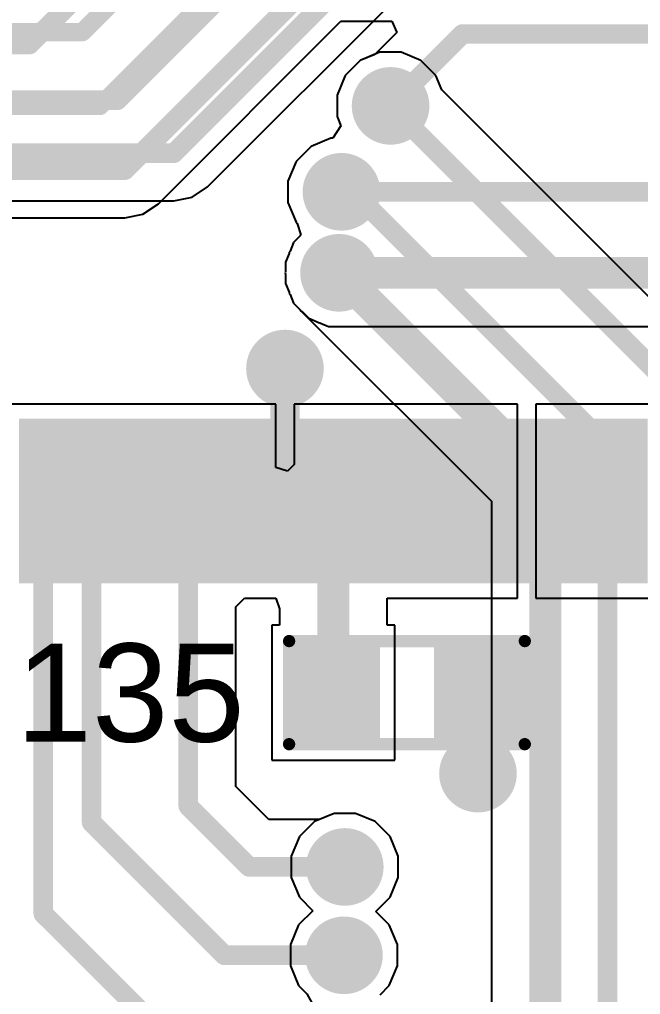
# Model space of a CAD drawing. Header units: millimetres. Extents: x 0 to 172, y 0 to 138.
# Drawn here: x 51.15 to 57.58, y 40.82 to 50.91 of the extents above; entities that cross this region are included whole.
import ezdxf

# ---------------------------------------------------------------- set-up
doc = ezdxf.new("R2010")
doc.units = ezdxf.units.MM
for name, color, linetype in [('BottomLayer', 5, 'Continuous'), ('BottomSolder', 6, 'Continuous'), ('TopLayer', 1, 'Continuous'), ('TopOverlay', 2, 'Continuous'), ('TopPaste', 8, 'Continuous'), ('TopSolder', 216, 'Continuous'), ('ViaHoleLayer', 16, 'Continuous')]:
    doc.layers.add(name, color=color, linetype=linetype)
doc.styles.add('Arial', font='', dxfattribs={"height": 0.2})
doc.styles.get('Arial').set_extended_font_data('Arial')

# ---------------------------------------------------------------- blocks, each defined once
blk = doc.blocks.new('MM70_314B1_2_R300_33')
at = {"layer": 'TopLayer'}
for points in [[(48.05000042, 4.84999919), (48.34999981999999, 4.84999919), (48.34999981999999, 3.34999965), (48.05000042, 3.34999965)], [(48.54999942, 4.84999919), (48.84999882, 4.84999919), (48.84999882, 3.34999965), (48.54999942, 3.34999965)], [(49.05000096, 4.84999919), (49.35000036, 4.84999919), (49.35000036, 3.34999965), (49.05000096, 3.34999965)], [(49.54999996, 4.84999919), (49.84999936, 4.84999919), (49.84999936, 3.34999965), (49.54999996, 3.34999965)], [(50.04999896, 4.84999919), (50.34999836, 4.84999919), (50.34999836, 3.34999965), (50.04999896, 3.34999965)], [(50.5500005, 4.84999919), (50.84999989999999, 4.84999919), (50.84999989999999, 3.34999965), (50.5500005, 3.34999965)], [(51.0499995, 4.84999919), (51.3499989, 4.84999919), (51.3499989, 3.34999965), (51.0499995, 3.34999965)], [(51.55000104000001, 4.84999919), (51.85000044, 4.84999919), (51.85000044, 3.34999965), (51.55000104000001, 3.34999965)], [(52.05000004, 4.84999919), (52.34999944, 4.84999919), (52.34999944, 3.34999965), (52.05000004, 3.34999965)], [(52.54999904, 4.84999919), (52.84999843999999, 4.84999919), (52.84999843999999, 3.34999965), (52.54999904, 3.34999965)], [(53.05000058, 4.84999919), (53.34999998, 4.84999919), (53.34999998, 3.34999965), (53.05000058, 3.34999965)], [(53.54999957999999, 4.84999919), (53.84999898, 4.84999919), (53.84999898, 3.34999965), (53.54999957999999, 3.34999965)], [(54.05000112, 4.84999919), (54.35000051999999, 4.84999919), (54.35000051999999, 3.34999965), (54.05000112, 3.34999965)]]:
    blk.add_hatch(color=1, dxfattribs=at).paths.add_polyline_path(points)
at = {"layer": 'TopPaste'}
for points in [[(48.05000042, 4.84999919), (48.34999981999999, 4.84999919), (48.34999981999999, 3.34999965), (48.05000042, 3.34999965)], [(48.54999942, 4.84999919), (48.84999882, 4.84999919), (48.84999882, 3.34999965), (48.54999942, 3.34999965)], [(49.05000096, 4.84999919), (49.35000036, 4.84999919), (49.35000036, 3.34999965), (49.05000096, 3.34999965)], [(49.54999996, 4.84999919), (49.84999936, 4.84999919), (49.84999936, 3.34999965), (49.54999996, 3.34999965)], [(50.04999896, 4.84999919), (50.34999836, 4.84999919), (50.34999836, 3.34999965), (50.04999896, 3.34999965)], [(50.5500005, 4.84999919), (50.84999989999999, 4.84999919), (50.84999989999999, 3.34999965), (50.5500005, 3.34999965)], [(51.0499995, 4.84999919), (51.3499989, 4.84999919), (51.3499989, 3.34999965), (51.0499995, 3.34999965)], [(51.55000104000001, 4.84999919), (51.85000044, 4.84999919), (51.85000044, 3.34999965), (51.55000104000001, 3.34999965)], [(52.05000004, 4.84999919), (52.34999944, 4.84999919), (52.34999944, 3.34999965), (52.05000004, 3.34999965)], [(52.54999904, 4.84999919), (52.84999843999999, 4.84999919), (52.84999843999999, 3.34999965), (52.54999904, 3.34999965)], [(53.05000058, 4.84999919), (53.34999998, 4.84999919), (53.34999998, 3.34999965), (53.05000058, 3.34999965)], [(53.54999957999999, 4.84999919), (53.84999898, 4.84999919), (53.84999898, 3.34999965), (53.54999957999999, 3.34999965)], [(54.05000112, 4.84999919), (54.35000051999999, 4.84999919), (54.35000051999999, 3.34999965), (54.05000112, 3.34999965)]]:
    blk.add_hatch(color=8, dxfattribs=at).paths.add_polyline_path(points)
at = {"layer": 'TopSolder'}
for points in [[(47.94840042, 4.95159919), (48.45159982, 4.95159919), (48.45159982, 3.24839965), (47.94840042, 3.24839965)], [(48.44839942, 4.95159919), (48.95159881999999, 4.95159919), (48.95159881999999, 3.24839965), (48.44839942, 3.24839965)], [(48.94840096, 4.95159919), (49.45160035999999, 4.95159919), (49.45160035999999, 3.24839965), (48.94840096, 3.24839965)], [(49.44839996, 4.95159919), (49.95159936, 4.95159919), (49.95159936, 3.24839965), (49.44839996, 3.24839965)], [(49.94839896, 4.95159919), (50.45159836, 4.95159919), (50.45159836, 3.24839965), (49.94839896, 3.24839965)], [(50.4484005, 4.95159919), (50.95159989999999, 4.95159919), (50.95159989999999, 3.24839965), (50.4484005, 3.24839965)], [(50.94839949999999, 4.95159919), (51.4515989, 4.95159919), (51.4515989, 3.24839965), (50.94839949999999, 3.24839965)], [(51.44840104, 4.95159919), (51.95160044, 4.95159919), (51.95160044, 3.24839965), (51.44840104, 3.24839965)], [(51.94840004, 4.95159919), (52.45159944, 4.95159919), (52.45159944, 3.24839965), (51.94840004, 3.24839965)], [(52.44839904, 4.95159919), (52.95159844, 4.95159919), (52.95159844, 3.24839965), (52.44839904, 3.24839965)], [(52.94840058, 4.95159919), (53.45159998, 4.95159919), (53.45159998, 3.24839965), (52.94840058, 3.24839965)], [(53.44839957999999, 4.95159919), (53.95159898, 4.95159919), (53.95159898, 3.24839965), (53.44839957999999, 3.24839965)], [(53.94840112, 4.95159919), (54.45160051999999, 4.95159919), (54.45160051999999, 3.24839965), (53.94840112, 3.24839965)]]:
    blk.add_hatch(color=216, dxfattribs=at).paths.add_polyline_path(points)
blk = doc.blocks.new('R___0603_98')
at = {"layer": 'TopLayer'}
for points in [[(-0.3809999999999999, 0.4445), (-0.3809999999999999, -0.4445), (-1.143, -0.4445), (-1.143, 0.4445)], [(1.143, 0.4445), (1.143, -0.4445), (0.3809999999999999, -0.4445), (0.3809999999999999, 0.4445)]]:
    blk.add_hatch(color=1, dxfattribs=at).paths.add_polyline_path(points)
at = {"layer": 'TopPaste'}
for points in [[(-0.3809999999999999, 0.4445), (-0.3809999999999999, -0.4445), (-1.143, -0.4445), (-1.143, 0.4445)], [(1.143, 0.4445), (1.143, -0.4445), (0.3809999999999999, -0.4445), (0.3809999999999999, 0.4445)]]:
    blk.add_hatch(color=8, dxfattribs=at).paths.add_polyline_path(points)
at = {"layer": 'TopSolder'}
for points in [[(-0.2794, 0.5460999999999999), (-0.2794, -0.5460999999999999), (-1.2446, -0.5460999999999999), (-1.2446, 0.5460999999999999)], [(1.2446, 0.5460999999999999), (1.2446, -0.5460999999999999), (0.2794, -0.5460999999999999), (0.2794, 0.5460999999999999)]]:
    blk.add_hatch(color=216, dxfattribs=at).paths.add_polyline_path(points)
at = {"layer": 'TopOverlay', "const_width": 0.127}
for points in [[(-1.2192, 0.5334), (-1.2192, -0.5334)], [(1.2192, 0.5334), (-1.2192, 0.5334)], [(1.2192, 0.5334), (1.2192, -0.5334)], [(1.2192, -0.5334), (-1.2192, -0.5334)]]:
    blk.add_lwpolyline(points, dxfattribs=at)
at = {"layer": 'TopOverlay', "const_width": 0.0635}
for points in [[(-1.25095, 0.5334, 1), (-1.18745, 0.5334, 1)], [(-1.25095, 0.5334, 1), (-1.18745, 0.5334, 1)], [(1.18745, 0.5334, 1), (1.25095, 0.5334, 1)], [(1.18745, 0.5334, 1), (1.25095, 0.5334, 1)], [(-1.25095, -0.5334, 1), (-1.18745, -0.5334, 1)], [(-1.25095, -0.5334, 1), (-1.18745, -0.5334, 1)], [(1.18745, -0.5334, 1), (1.25095, -0.5334, 1)], [(1.18745, -0.5334, 1), (1.25095, -0.5334, 1)]]:
    blk.add_lwpolyline(points, format="xyb", close=True, dxfattribs=at)

msp = doc.modelspace()

# ---------------------------------------------------------------- hatches: boundary and pattern name
at = {"layer": 'BottomLayer'}
h = msp.add_hatch(color=5, dxfattribs=at)
edge = h.paths.add_edge_path()
edge.add_arc((54.991, 50.0126), 0.2999994, 0, 360)
h = msp.add_hatch(color=5, dxfattribs=at)
edge = h.paths.add_edge_path()
edge.add_arc((54.483, 49.1236), 0.2999994, 0, 360)
h = msp.add_hatch(color=5, dxfattribs=at)
edge = h.paths.add_edge_path()
edge.add_arc((54.4576, 48.2854), 0.2999994, 0, 360)
h = msp.add_hatch(color=5, dxfattribs=at)
edge = h.paths.add_edge_path()
edge.add_arc((53.89839614, 47.29479746), 0.2999994, 0, 360)
h = msp.add_hatch(color=5, dxfattribs=at)
edge = h.paths.add_edge_path()
edge.add_arc((55.89510029999999, 43.1038), 0.2999994, 0, 360)
h = msp.add_hatch(color=5, dxfattribs=at)
edge = h.paths.add_edge_path()
edge.add_arc((54.51710712000001, 42.1386), 0.2999994, 0, 360)
h = msp.add_hatch(color=5, dxfattribs=at)
edge = h.paths.add_edge_path()
edge.add_arc((54.50839999999999, 41.2242), 0.2999994, 0, 360)
at = {"layer": 'BottomSolder'}
h = msp.add_hatch(color=6, dxfattribs=at)
edge = h.paths.add_edge_path()
edge.add_arc((54.991, 50.0126), 0.4015993999999999, 0, 360)
h = msp.add_hatch(color=6, dxfattribs=at)
edge = h.paths.add_edge_path()
edge.add_arc((54.483, 49.1236), 0.4015993999999999, 0, 360)
h = msp.add_hatch(color=6, dxfattribs=at)
edge = h.paths.add_edge_path()
edge.add_arc((54.4576, 48.2854), 0.4015993999999999, 0, 360)
h = msp.add_hatch(color=6, dxfattribs=at)
edge = h.paths.add_edge_path()
edge.add_arc((53.89839614, 47.29479746), 0.4015993999999999, 0, 360)
h = msp.add_hatch(color=6, dxfattribs=at)
edge = h.paths.add_edge_path()
edge.add_arc((55.89510029999999, 43.1038), 0.4015993999999999, 0, 360)
h = msp.add_hatch(color=6, dxfattribs=at)
edge = h.paths.add_edge_path()
edge.add_arc((54.51710712000001, 42.1386), 0.4015993999999999, 0, 360)
h = msp.add_hatch(color=6, dxfattribs=at)
edge = h.paths.add_edge_path()
edge.add_arc((54.50839999999999, 41.2242), 0.4015993999999999, 0, 360)
at = {"layer": 'TopLayer'}
h = msp.add_hatch(color=1, dxfattribs=at)
edge = h.paths.add_edge_path()
edge.add_arc((54.991, 50.0126), 0.2999994, 0, 360)
h = msp.add_hatch(color=1, dxfattribs=at)
edge = h.paths.add_edge_path()
edge.add_arc((54.483, 49.1236), 0.2999994, 0, 360)
h = msp.add_hatch(color=1, dxfattribs=at)
edge = h.paths.add_edge_path()
edge.add_arc((54.4576, 48.2854), 0.2999994, 0, 360)
h = msp.add_hatch(color=1, dxfattribs=at)
edge = h.paths.add_edge_path()
edge.add_arc((53.89839614, 47.29479746), 0.2999994, 0, 360)
h = msp.add_hatch(color=1, dxfattribs=at)
edge = h.paths.add_edge_path()
edge.add_arc((55.89510029999999, 43.1038), 0.2999994, 0, 360)
h = msp.add_hatch(color=1, dxfattribs=at)
edge = h.paths.add_edge_path()
edge.add_arc((54.51710712000001, 42.1386), 0.2999994, 0, 360)
h = msp.add_hatch(color=1, dxfattribs=at)
edge = h.paths.add_edge_path()
edge.add_arc((54.50839999999999, 41.2242), 0.2999994, 0, 360)
at = {"layer": 'TopSolder'}
h = msp.add_hatch(color=216, dxfattribs=at)
edge = h.paths.add_edge_path()
edge.add_arc((54.991, 50.0126), 0.4015993999999999, 0, 360)
h = msp.add_hatch(color=216, dxfattribs=at)
edge = h.paths.add_edge_path()
edge.add_arc((54.483, 49.1236), 0.4015993999999999, 0, 360)
h = msp.add_hatch(color=216, dxfattribs=at)
edge = h.paths.add_edge_path()
edge.add_arc((54.4576, 48.2854), 0.4015993999999999, 0, 360)
h = msp.add_hatch(color=216, dxfattribs=at)
edge = h.paths.add_edge_path()
edge.add_arc((53.89839614, 47.29479746), 0.4015993999999999, 0, 360)
h = msp.add_hatch(color=216, dxfattribs=at)
edge = h.paths.add_edge_path()
edge.add_arc((55.89510029999999, 43.1038), 0.4015993999999999, 0, 360)
h = msp.add_hatch(color=216, dxfattribs=at)
edge = h.paths.add_edge_path()
edge.add_arc((54.51710712000001, 42.1386), 0.4015993999999999, 0, 360)
h = msp.add_hatch(color=216, dxfattribs=at)
edge = h.paths.add_edge_path()
edge.add_arc((54.50839999999999, 41.2242), 0.4015993999999999, 0, 360)
at = {"layer": 'ViaHoleLayer'}
h = msp.add_hatch(color=16, dxfattribs=at)
edge = h.paths.add_edge_path()
edge.add_arc((54.991, 50.0126), 0.1499997, 0, 360)
h = msp.add_hatch(color=16, dxfattribs=at)
edge = h.paths.add_edge_path()
edge.add_arc((54.483, 49.1236), 0.1499997, 0, 360)
h = msp.add_hatch(color=16, dxfattribs=at)
edge = h.paths.add_edge_path()
edge.add_arc((54.4576, 48.2854), 0.1499997, 0, 360)
h = msp.add_hatch(color=16, dxfattribs=at)
edge = h.paths.add_edge_path()
edge.add_arc((53.89839614, 47.29479746), 0.1499997, 0, 360)
h = msp.add_hatch(color=16, dxfattribs=at)
edge = h.paths.add_edge_path()
edge.add_arc((55.89510029999999, 43.1038), 0.1499997, 0, 360)
h = msp.add_hatch(color=16, dxfattribs=at)
edge = h.paths.add_edge_path()
edge.add_arc((54.51710712000001, 42.1386), 0.1499997, 0, 360)
h = msp.add_hatch(color=16, dxfattribs=at)
edge = h.paths.add_edge_path()
edge.add_arc((54.50839999999999, 41.2242), 0.1499997, 0, 360)

# ---------------------------------------------------------------- linework, layer by layer
at = {"layer": 'BottomLayer'}
for p, q in [((53.09683056, 49.1748318), (57.1638684, 53.24186964)), ((54.88080209999999, 50.5665994), (54.67718554, 50.4822587)), ((55.1011979, 50.5665994), (54.88080209999999, 50.5665994)), ((55.30481446, 50.4822587), (55.1011979, 50.5665994)), ((54.67718554, 50.4822587), (54.5213413, 50.32641446)), ((55.4606587, 50.32641446), (55.30481446, 50.4822587)), ((54.5213413, 50.32641446), (54.4370006, 50.1227979)), ((55.52260422000001, 50.17686433999999), (55.4606587, 50.32641446)), ((57.82003168, 47.87943688), (55.52260422000001, 50.17686433999999)), ((54.4370006, 50.1227979), (54.4370006, 49.9024021)), ((54.4370006, 49.9024021), (54.47751106, 49.80460194)), ((54.47751106, 49.80460194), (54.3926522, 49.6775994)), ((54.3728021, 49.6775994), (54.16918553999999, 49.59325869999999)), ((54.3926522, 49.6775994), (54.3728021, 49.6775994)), ((54.16918553999999, 49.59325869999999), (54.0133413, 49.43741446)), ((54.0133413, 49.43741446), (53.92900059999999, 49.2337979)), ((53.92900059999999, 49.2337979), (53.92900059999999, 49.01340209999999)), ((52.93719664, 49.06816704), (53.09683056, 49.1748318)), ((49.08829908, 49.0307122), (52.74889627999999, 49.0307122)), ((52.74889627999999, 49.0307122), (52.93719664, 49.06816704)), ((53.92900059999999, 49.01340209999999), (54.0133413, 48.80978554)), ((54.0133413, 48.80978554), (54.02626481999999, 48.79686201999999)), ((54.02626481999999, 48.79686201999999), (54.06388475999999, 48.6791127)), ((54.05591678, 48.66718994), (53.9879413, 48.59921446)), ((54.06388475999999, 48.6791127), (54.05591678, 48.66718994)), ((53.9879413, 48.59921446), (53.95115194, 48.51039573999999)), ((53.94038995999999, 48.48441407999999), (53.9036006, 48.3955979)), ((53.9431865, 48.49847552), (53.94038995999999, 48.48441407999999)), ((53.95115194, 48.51039573999999), (53.9431865, 48.49847552)), ((53.9036006, 48.3955979), (53.9036006, 48.2994716)), ((53.9036006, 48.2994716), (53.90080152, 48.2854)), ((53.90080152, 48.2854), (53.9036006, 48.2713284)), ((53.9036006, 48.2713284), (53.9036006, 48.1752021)), ((53.9036006, 48.1752021), (53.94038995999999, 48.08638592)), ((53.94038995999999, 48.08638592), (53.9431865, 48.07232448)), ((53.9431865, 48.07232448), (53.95115194, 48.06040426)), ((53.95115194, 48.06040426), (53.9879413, 47.97158554)), ((53.9879413, 47.97158554), (54.05591678, 47.90361006)), ((54.05591678, 47.90361006), (54.06388475999999, 47.89168476)), ((54.06388475999999, 47.89168476), (56.03440151999999, 45.92116546)), ((56.03440151999999, 45.92116546), (56.03440151999999, 38.23811504)), ((54.40690922, 42.6925994), (54.20329266, 42.6082587)), ((54.62730501999999, 42.6925994), (54.40690922, 42.6925994)), ((54.83092157999999, 42.6082587), (54.62730501999999, 42.6925994)), ((54.20329266, 42.6082587), (54.04744841999999, 42.45241446)), ((54.98676582, 42.45241446), (54.83092157999999, 42.6082587)), ((54.04744841999999, 42.45241446), (53.96310772, 42.2487979)), ((55.07110651999999, 42.2487979), (54.98676582, 42.45241446)), ((53.96310772, 42.2487979), (53.96310772, 42.0284021)), ((55.07110651999999, 42.0284021), (55.07110651999999, 42.2487979)), ((53.96310772, 42.0284021), (54.04744841999999, 41.82478553999999)), ((54.98676582, 41.82478553999999), (55.07110651999999, 42.0284021)), ((54.04744841999999, 41.82478553999999), (54.18648039999999, 41.68575355999999)), ((54.83902671999999, 41.67704644), (54.98676582, 41.82478553999999)), ((54.18648039999999, 41.68575355999999), (54.0387413, 41.53801446)), ((54.97805869999999, 41.53801446), (54.83902671999999, 41.67704644)), ((54.0387413, 41.53801446), (53.95440059999999, 41.3343979)), ((55.0623994, 41.3343979), (54.97805869999999, 41.53801446)), ((53.95440059999999, 41.3343979), (53.95440059999999, 41.1140021)), ((55.0623994, 41.1140021), (55.0623994, 41.3343979)), ((53.95440059999999, 41.1140021), (54.0387413, 40.91038553999999)), ((54.97805869999999, 40.91038553999999), (55.0623994, 41.1140021)), ((54.0387413, 40.91038553999999), (54.12456027999999, 40.82456656)), ((54.88262328, 40.81495012), (54.97805869999999, 40.91038553999999)), ((54.12456027999999, 40.82456656), (54.17780375999999, 40.73155684))]:
    msp.add_line(p, q, dxfattribs=at)
for points, const_width in [([(52.1641832, 50.07075584), (56.50762384, 54.41419647999999)], 0.2032), ([(52.74889627999999, 49.52276608), (56.96005372, 53.73392352)], 0.2032), ([(51.25583347999999, 50.64747808), (53.3146, 52.7062446)], 0.2032), ([(12.86504666, 50.64747808), (51.25583347999999, 50.64747808)], 0.2032), ([(29.49069032, 50.07075584), (52.1641832, 50.07075584)], 0.2032), ([(54.991, 50.0126), (55.06256196, 49.94103804)], 0.2032), ([(55.06256196, 49.94103804), (57.4720974, 47.5315026)], 0.2032), ([(30.63447264, 49.52276608), (52.74889627999999, 49.52276608)], 0.2032), ([(54.483, 49.1236), (54.55600721999999, 49.1236)], 0.2032), ([(54.55600721999999, 49.1236), (54.69810752, 48.9814997)], 0.2032), ([(54.69810752, 48.9814997), (54.74593318, 48.9814997)], 0.2032), ([(54.74593318, 48.9814997), (57.2345058, 46.49292707999999)], 0.2032), ([(54.4576, 48.2854), (56.5912, 46.15179999999999)], 0.3302), ([(57.4720974, 47.5315026), (57.9374, 47.06619999999999)], 0.2032), ([(57.2345058, 37.1602127), (57.2345058, 46.49292707999999)], 0.2032), ([(56.5912, 38.00748304), (56.5912, 46.15179999999999)], 0.3302)]:
    msp.add_lwpolyline(points, dxfattribs=dict(at, const_width=const_width))
for points, const_width in [([(51.20503348, 50.64747808, 1), (51.30663348, 50.64747808, 1)], 0.1016), ([(51.20503348, 50.64747808, 1), (51.30663348, 50.64747808, 1)], 0.1016), ([(52.1133832, 50.07075584, 1), (52.2149832, 50.07075584, 1)], 0.1016), ([(52.1133832, 50.07075584, 1), (52.2149832, 50.07075584, 1)], 0.1016), ([(54.94019999999999, 50.0126, 1), (55.04179999999999, 50.0126, 1)], 0.1016), ([(55.01176195999999, 49.94103804, 1), (55.11336195999999, 49.94103804, 1)], 0.1016), ([(55.01176195999999, 49.94103804, 1), (55.11336195999999, 49.94103804, 1)], 0.1016), ([(52.69809627999999, 49.52276608, 1), (52.79969628, 49.52276608, 1)], 0.1016), ([(52.69809627999999, 49.52276608, 1), (52.79969628, 49.52276608, 1)], 0.1016), ([(54.43219999999999, 49.1236, 1), (54.53379999999999, 49.1236, 1)], 0.1016), ([(54.50520722, 49.1236, 1), (54.60680722, 49.1236, 1)], 0.1016), ([(54.50520722, 49.1236, 1), (54.60680722, 49.1236, 1)], 0.1016), ([(54.64730752, 48.9814997, 1), (54.74890752, 48.9814997, 1)], 0.1016), ([(54.64730752, 48.9814997, 1), (54.74890752, 48.9814997, 1)], 0.1016), ([(54.69513318, 48.9814997, 1), (54.79673318, 48.9814997, 1)], 0.1016), ([(54.69513318, 48.9814997, 1), (54.79673318, 48.9814997, 1)], 0.1016), ([(54.37505, 48.2854, 1), (54.54015, 48.2854, 1)], 0.1651), ([(57.42129739999999, 47.5315026, 1), (57.5228974, 47.5315026, 1)], 0.1016), ([(57.42129739999999, 47.5315026, 1), (57.5228974, 47.5315026, 1)], 0.1016), ([(57.18370579999999, 46.49292707999999, 1), (57.2853058, 46.49292707999999, 1)], 0.1016), ([(57.18370579999999, 46.49292707999999, 1), (57.2853058, 46.49292707999999, 1)], 0.1016), ([(56.50864999999999, 46.15179999999999, 1), (56.67375, 46.15179999999999, 1)], 0.1651), ([(56.50864999999999, 46.15179999999999, 1), (56.67375, 46.15179999999999, 1)], 0.1651)]:
    msp.add_lwpolyline(points, format="xyb", close=True, dxfattribs=dict(at, const_width=const_width))
at = {"layer": 'TopLayer'}
for p, q in [((52.58839368, 48.99942956), (54.47789968, 50.88893556)), ((54.47789968, 50.88893556), (55.00553134, 50.88893556)), ((55.00553134, 50.88893556), (55.05413424, 50.7716028)), ((55.05413424, 50.7716028), (54.82673566, 50.54420422)), ((54.82673566, 50.54420422), (54.67718554, 50.4822587)), ((54.67718554, 50.4822587), (54.5213413, 50.32641446)), ((54.5213413, 50.32641446), (54.4370006, 50.1227979)), ((54.4370006, 50.1227979), (54.4370006, 49.9024021)), ((54.4370006, 49.9024021), (54.47751106, 49.80460194)), ((54.47751106, 49.80460194), (54.3926522, 49.6775994)), ((54.3728021, 49.6775994), (54.16918553999999, 49.59325869999999)), ((54.3926522, 49.6775994), (54.3728021, 49.6775994)), ((54.16918553999999, 49.59325869999999), (54.0133413, 49.43741446)), ((54.0133413, 49.43741446), (53.92900059999999, 49.2337979)), ((53.92900059999999, 49.2337979), (53.92900059999999, 49.01340209999999)), ((52.42875975999999, 48.89276479999999), (52.58839368, 48.99942956)), ((53.92900059999999, 49.01340209999999), (54.0133413, 48.80978554)), ((49.28574597999999, 48.85530996), (52.2404594, 48.85530996)), ((52.2404594, 48.85530996), (52.42875975999999, 48.89276479999999)), ((54.0133413, 48.80978554), (54.02626481999999, 48.79686201999999)), ((54.02626481999999, 48.79686201999999), (54.06388475999999, 48.6791127)), ((54.05591678, 48.66718994), (53.9879413, 48.59921446)), ((54.06388475999999, 48.6791127), (54.05591678, 48.66718994)), ((53.9879413, 48.59921446), (53.95115447999999, 48.51040336)), ((53.94038741999999, 48.48441154), (53.9036006, 48.3955979)), ((53.9431865, 48.49847806), (53.94038741999999, 48.48441154)), ((53.95115447999999, 48.51040336), (53.9431865, 48.49847806)), ((53.9036006, 48.3955979), (53.9036006, 48.2994716)), ((53.9036006, 48.2994716), (53.90080152, 48.2854)), ((53.90080152, 48.2854), (53.9036006, 48.2713284)), ((53.9036006, 48.2713284), (53.9036006, 48.1752021)), ((53.9036006, 48.1752021), (53.94038741999999, 48.08638845999999)), ((53.94038741999999, 48.08638845999999), (53.9431865, 48.07232194)), ((53.9431865, 48.07232194), (53.95115447999999, 48.06039663999999)), ((53.95115447999999, 48.06039663999999), (53.9879413, 47.97158554)), ((53.9879413, 47.97158554), (54.05591678, 47.90361006)), ((54.05591678, 47.90361006), (54.06388475999999, 47.89168476)), ((54.06388475999999, 47.89168476), (54.07581005999999, 47.88371678)), ((54.07581005999999, 47.88371678), (54.14378554, 47.8157413)), ((54.14378554, 47.8157413), (54.23259663999999, 47.77895448)), ((54.23259663999999, 47.77895448), (54.24452194000001, 47.7709865)), ((54.24452194000001, 47.7709865), (54.25858845999999, 47.76818742)), ((54.25858845999999, 47.76818742), (54.3474021, 47.7314006)), ((54.3474021, 47.7314006), (54.4435284, 47.7314006)), ((54.4435284, 47.7314006), (54.4576, 47.72860152)), ((54.4576, 47.72860152), (58.30734084, 47.72860152)), ((53.80239683999999, 46.9271985), (50.49439735999999, 46.9271985)), ((53.80239683999999, 46.27197502), (53.80239683999999, 46.9271985)), ((56.30239692, 46.9271985), (53.99439798, 46.9271985)), ((53.99439798, 46.9271985), (53.99439798, 46.3026887)), ((56.30239692, 44.91920149999999), (56.30239692, 46.9271985)), ((57.83782184, 46.9271985), (56.49439806, 46.9271985)), ((56.49439806, 46.9271985), (56.49439806, 44.91920149999999)), ((53.99439798, 46.3026887), (53.92521092, 46.23266598)), ((53.92521092, 46.23266598), (53.80239683999999, 46.27197502)), ((53.39045202, 44.82939725999999), (53.48025625999999, 44.91920149999999)), ((53.48025625999999, 44.91920149999999), (53.8023943, 44.91919896)), ((53.8023943, 44.91919896), (53.8415992, 44.80843718)), ((54.95519615999999, 44.6405), (54.95519615999999, 44.91920149999999)), ((54.95519615999999, 44.91920149999999), (56.30239692, 44.91920149999999)), ((56.49439806, 44.91920149999999), (58.27896396, 44.91920149999999)), ((53.39045202, 42.97181397999999), (53.39045202, 44.82939725999999)), ((53.8415992, 44.80843718), (53.8415992, 44.6405)), ((53.8415992, 44.6405), (53.76339768, 44.6405)), ((53.76339768, 44.6405), (53.76339768, 43.2435)), ((55.03339767999999, 44.6405), (54.95519615999999, 44.6405)), ((55.03339767999999, 43.2435), (55.03339767999999, 44.6405)), ((53.76339768, 43.2435), (55.03339767999999, 43.2435)), ((53.73161211999999, 42.63065388), (53.39045202, 42.97181397999999)), ((54.40690922, 42.6925994), (54.2573591, 42.63065388)), ((54.62730501999999, 42.6925994), (54.40690922, 42.6925994)), ((54.83092157999999, 42.6082587), (54.62730501999999, 42.6925994)), ((54.2573591, 42.63065388), (53.73161211999999, 42.63065388)), ((54.98676582, 42.45241446), (54.83092157999999, 42.6082587)), ((55.07110651999999, 42.2487979), (54.98676582, 42.45241446)), ((55.07110651999999, 42.0284021), (55.07110651999999, 42.2487979)), ((54.98676582, 41.82478553999999), (55.07110651999999, 42.0284021)), ((54.83902671999999, 41.67704644), (54.98676582, 41.82478553999999)), ((54.97805869999999, 41.53801446), (54.83902671999999, 41.67704644)), ((55.0623994, 41.3343979), (54.97805869999999, 41.53801446)), ((55.0623994, 41.1140021), (55.0623994, 41.3343979)), ((54.97805869999999, 40.91038553999999), (55.0623994, 41.1140021)), ((54.88262328, 40.81495012), (54.97805869999999, 40.91038553999999))]:
    msp.add_line(p, q, dxfattribs=at)
for points, const_width in [([(51.8033762, 50.77577855999999), (53.34013716, 52.31253951999999)], 0.1892554), ([(51.98648226, 50.0126), (53.82089057999999, 51.84700832)], 0.1892554), ([(52.2404594, 49.34736383999999), (54.274085, 51.38098944)], 0.2032), ([(50.53207063999999, 50.77577855999999), (51.8033762, 50.77577855999999)], 0.1892554), ([(54.991, 50.0126), (55.73446816, 50.75606816)], 0.2032), ([(55.73446816, 50.75606816), (64.24796904, 50.75606816)], 0.2032), ([(50.17165987999999, 50.0126), (51.98648226, 50.0126)], 0.1892554), ([(49.18736162, 49.34736383999999), (52.2404594, 49.34736383999999)], 0.2032), ([(54.483, 49.1236), (55.73668812, 49.1236)], 0.2032), ([(54.483, 49.1236), (64.83270752, 49.1236)], 0.2032), ([(54.4576, 48.2854), (64.48801936, 48.2854)], 0.3302), ([(53.89839614, 45.9232), (53.89839614, 47.29479746)], 0.3048), ([(51.39839606, 41.65413818), (51.39839606, 45.9232)], 0.2032), ([(51.8983976, 42.59826888), (51.8983976, 45.9232)], 0.2032), ([(52.89839813999999, 42.7679993), (52.89839813999999, 45.9232)], 0.2032), ([(54.39839768, 43.942), (54.39839768, 45.9232)], 0.3302), ([(55.90875026, 43.92835257999999), (55.92239768, 43.942)], 0.3048), ([(55.90875026, 43.11744996), (55.90875026, 43.92835257999999)], 0.3048), ([(55.89510029999999, 43.1038), (55.90875026, 43.11744996)], 0.3048), ([(52.89839813999999, 42.7679993), (53.52779743999999, 42.1386)], 0.2032), ([(51.8983976, 42.59826888), (53.27246647999999, 41.2242)], 0.2032), ([(53.52779743999999, 42.1386), (54.51710712000001, 42.1386)], 0.2032), ([(51.39839606, 41.65413818), (52.79353424, 40.259)], 0.2032), ([(53.27246647999999, 41.2242), (54.50839999999999, 41.2242)], 0.2032)]:
    msp.add_lwpolyline(points, dxfattribs=dict(at, const_width=const_width))
for points, const_width in [([(51.75606362, 50.77577855999999, 1), (51.85068878, 50.77577855999999, 1)], 0.0946277), ([(51.75606362, 50.77577855999999, 1), (51.85068878, 50.77577855999999, 1)], 0.0946277), ([(55.68366816, 50.75606816, 1), (55.78526815999999, 50.75606816, 1)], 0.1016), ([(55.68366816, 50.75606816, 1), (55.78526815999999, 50.75606816, 1)], 0.1016), ([(51.93916967999999, 50.0126, 1), (52.03379483999999, 50.0126, 1)], 0.0946277), ([(51.93916967999999, 50.0126, 1), (52.03379483999999, 50.0126, 1)], 0.0946277), ([(54.94019999999999, 50.0126, 1), (55.04179999999999, 50.0126, 1)], 0.1016), ([(52.1896594, 49.34736383999999, 1), (52.2912594, 49.34736383999999, 1)], 0.1016), ([(52.1896594, 49.34736383999999, 1), (52.2912594, 49.34736383999999, 1)], 0.1016), ([(54.43219999999999, 49.1236, 1), (54.53379999999999, 49.1236, 1)], 0.1016), ([(54.43219999999999, 49.1236, 1), (54.53379999999999, 49.1236, 1)], 0.1016), ([(55.68588811999999, 49.1236, 1), (55.78748811999999, 49.1236, 1)], 0.1016), ([(54.37505, 48.2854, 1), (54.54015, 48.2854, 1)], 0.1651), ([(53.82219614, 47.29479746, 1), (53.97459614, 47.29479746, 1)], 0.1524), ([(51.34759606, 45.9232, 1), (51.44919606, 45.9232, 1)], 0.1016), ([(51.84759759999999, 45.9232, 1), (51.94919759999999, 45.9232, 1)], 0.1016), ([(52.84759814, 45.9232, 1), (52.94919814, 45.9232, 1)], 0.1016), ([(53.82219614, 45.9232, 1), (53.97459614, 45.9232, 1)], 0.1524), ([(54.31584768, 45.9232, 1), (54.48094767999999, 45.9232, 1)], 0.1651), ([(54.31584768, 43.942, 1), (54.48094767999999, 43.942, 1)], 0.1651), ([(55.84619768, 43.942, 1), (55.99859768, 43.942, 1)], 0.1524), ([(55.83255026, 43.92835257999999, 1), (55.98495026, 43.92835257999999, 1)], 0.1524), ([(55.83255026, 43.92835257999999, 1), (55.98495026, 43.92835257999999, 1)], 0.1524), ([(55.8189003, 43.1038, 1), (55.9713003, 43.1038, 1)], 0.1524), ([(55.83255026, 43.11744996, 1), (55.98495026, 43.11744996, 1)], 0.1524), ([(55.83255026, 43.11744996, 1), (55.98495026, 43.11744996, 1)], 0.1524), ([(52.84759814, 42.7679993, 1), (52.94919814, 42.7679993, 1)], 0.1016), ([(52.84759814, 42.7679993, 1), (52.94919814, 42.7679993, 1)], 0.1016), ([(51.84759759999999, 42.59826888, 1), (51.94919759999999, 42.59826888, 1)], 0.1016), ([(51.84759759999999, 42.59826888, 1), (51.94919759999999, 42.59826888, 1)], 0.1016), ([(53.47699744000001, 42.1386, 1), (53.57859744, 42.1386, 1)], 0.1016), ([(53.47699744000001, 42.1386, 1), (53.57859744, 42.1386, 1)], 0.1016), ([(54.46630712, 42.1386, 1), (54.56790711999999, 42.1386, 1)], 0.1016), ([(51.34759606, 41.65413818, 1), (51.44919606, 41.65413818, 1)], 0.1016), ([(51.34759606, 41.65413818, 1), (51.44919606, 41.65413818, 1)], 0.1016), ([(53.22166648, 41.2242, 1), (53.32326648, 41.2242, 1)], 0.1016), ([(53.22166648, 41.2242, 1), (53.32326648, 41.2242, 1)], 0.1016), ([(54.4576, 41.2242, 1), (54.5592, 41.2242, 1)], 0.1016)]:
    msp.add_lwpolyline(points, format="xyb", close=True, dxfattribs=dict(at, const_width=const_width))

# ---------------------------------------------------------------- block references
at = {"rotation": 180}
for name, p in [('MM70_314B1_2_R300_33', (105.59839688, 50.02319942)), ('R___0603_98', (55.16039768, 43.942))]:
    msp.add_blockref(name, p, dxfattribs=at)

# ---------------------------------------------------------------- texts
at = {"layer": 'TopOverlay', "style": 'Arial'}
msp.add_text('R135', height=1.016, dxfattribs=at).set_placement((50.08937404, 43.43416509999999))

doc.saveas('drawing.dxf')
